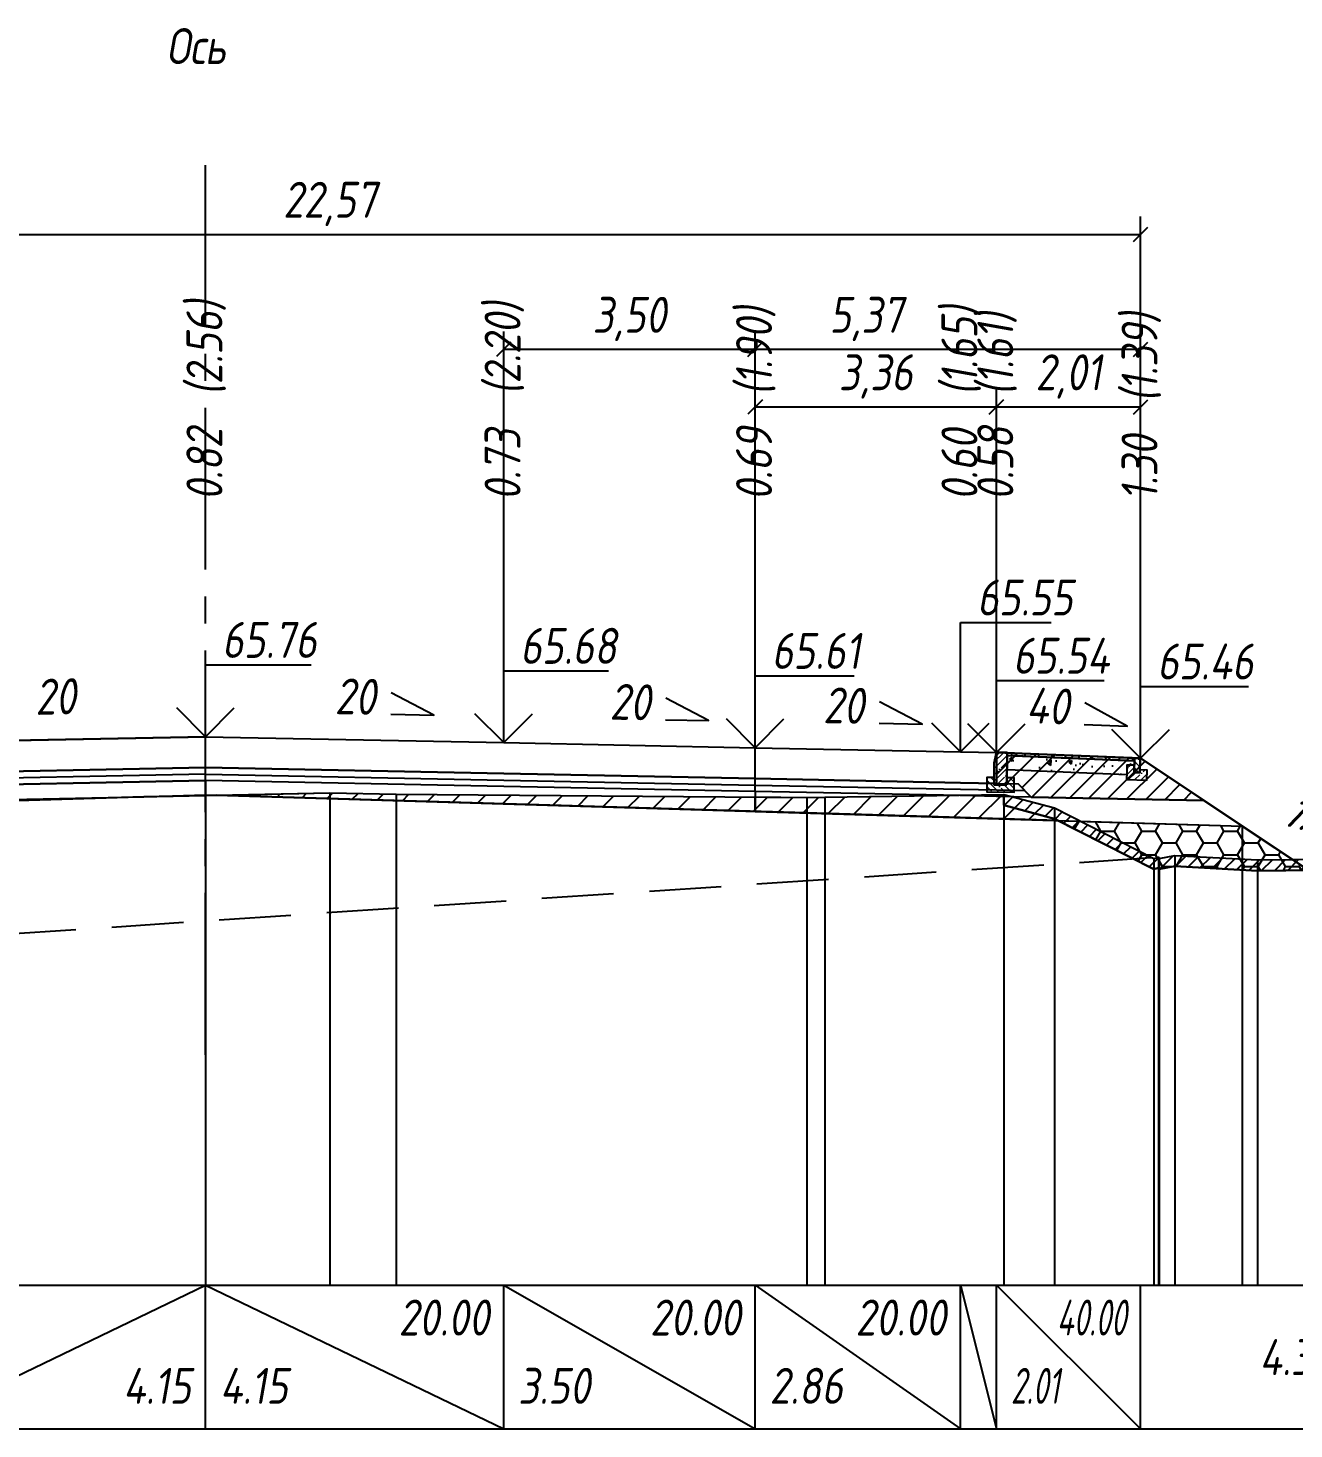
# Model space of a CAD drawing. Extents: x -717 to 1451, y -133302 to 233.
# Drawn here: x -235.9 to -147.8, y -132284.4 to -132187 of the extents above; entities that cross this region are included whole.
import ezdxf
from ezdxf.enums import TextEntityAlignment as Align

# ---------------------------------------------------------------- set-up
doc = ezdxf.new("R2010")
doc.units = 0
doc.linetypes.add('осевая2', pattern=[1.125, 0.75, -0.125, 0.125, -0.125])
doc.linetypes.add('штриховая', pattern=[0.75, 0.5, -0.25])
for name, color, linetype in [('Интерполированный поперечник', 2, 'Continuous'), ('КОД_399', 252, 'Continuous'), ('Код_514', 1, 'Continuous'), ('Контур_0', 7, 'Continuous'), ('Контур_2521', 7, 'Continuous'), ('Контур_2564', 7, 'Continuous'), ('Контур_2660', 7, 'Continuous'), ('Контур_2665', 7, 'Continuous'), ('Контур_400', 7, 'Continuous'), ('Контур_508', 7, 'Continuous'), ('Контур_512', 7, 'Continuous'), ('Контур_513', 7, 'Continuous'), ('Контур_818', 7, 'Continuous'), ('Красный поперечник', 1, 'Continuous'), ('Объём_2501', 7, 'Continuous'), ('Объём_2564', 7, 'Continuous'), ('Объём_2650', 7, 'Continuous'), ('Объём_2660', 7, 'Continuous'), ('Объём_2661', 7, 'Continuous'), ('Объём_2663', 7, 'Continuous'), ('Объём_2665', 7, 'Continuous'), ('Объём_2666', 7, 'Continuous'), ('Ось', 1, 'осевая2'), ('Откосы', 7, 'Continuous'), ('Отметки покрытия', 7, 'Continuous'), ('Рабочие отметки', 7, 'Continuous'), ('Рабочие отметки доп.', 7, 'Continuous'), ('Таблица', 7, 'Continuous'), ('Уклоны проезжей части', 7, 'Continuous'), ('Черный поперечник', 3, 'Continuous')]:
    doc.layers.add(name, color=color, linetype=linetype)
for name, color, linetype, true_color in [('Контур_2540', 2, 'Continuous', 0xffff00), ('Контур_2560', 2, 'Continuous', 0xffff00), ('Контур_2561', 7, 'Continuous', 0xff8040), ('Контур_2562', 3, 'Continuous', 0x00ff00), ('Контур_2563', 7, 'Continuous', 0xff8000), ('Контур_2570', 7, 'Continuous', 0x80ff00), ('Контур_2736', 4, 'Continuous', 0x00ffff), ('Контур_2737', 4, 'Continuous', 0x00ffff), ('Контур_2738', 4, 'Continuous', 0x00ffff), ('Контур_2739', 4, 'Continuous', 0x00ffff), ('Контур_2745', 7, 'Continuous', 0xa4ffff), ('Контур_2747', 4, 'Continuous', 0x00ffff), ('Контур_2748', 4, 'Continuous', 0x00ffff), ('Контур_2749', 4, 'Continuous', 0x00ffff), ('Контур_402', 7, 'Continuous', 0xff6464), ('Контур_703', 4, 'Continuous', 0x00ffff), ('Контур_705', 4, 'Continuous', 0x00ffff), ('Объём_2500', 7, 'Continuous', 0xc0c0c0), ('Объём_2520', 7, 'Continuous', 0x80ffff), ('Объём_2540', 2, 'Continuous', 0xffff00), ('Объём_2560', 2, 'Continuous', 0xffff00), ('Объём_2561', 7, 'Continuous', 0xff8040), ('Объём_2562', 3, 'Continuous', 0x00ff00), ('Объём_2563', 7, 'Continuous', 0xff8000), ('Объём_2570', 7, 'Continuous', 0x80ff00), ('Объём_2580', 3, 'Continuous', 0x00ff00), ('Объём_2600', 7, 'Continuous', 0x808000)]:
    doc.layers.add(name, color=color, linetype=linetype, true_color=true_color)
doc.styles.get("Standard").update_dxf_attribs({"font": 'txt', "height": 2.5})
doc.styles.add('М', font='romand.shx', dxfattribs={"width": 0.8, "oblique": 10, "height": 2.5})
doc.dimstyles.new('ISO-25', dxfattribs={"dimtxt": 2.5, "dimasz": 2.5, "dimexe": 1.25, "dimexo": 0.625, "dimtad": 1, "dimtxsty": 'Standard', "dimcen": 2.5, "dimadec": 0, "dimazin": 0, "dimtfac": 1, "dimtmove": 0, "dimatfit": 3, "dimfxl": 1, "dimarcsym": 0})
pattern_1 = [(45, (-405.5208, 2.6023), (-0.898025612, 0.898025612), [])]

# ---------------------------------------------------------------- blocks, each defined once
blk = doc.blocks.new('_Oblique')
at = {"color": 0, "linetype": 'ByBlock', "lineweight": -2}
blk.add_line((-0.5, -0.5), (0.5, 0.5), dxfattribs=at)
blk = doc.blocks.new('*D2809')
at = {"color": 0, "lineweight": -2, "transparency": 16777216}
for p, q in [((-168.463, -132236.785), (-168.463, -132212.059)), ((-158.429, -132237.187), (-158.429, -132212.059)), ((-168.463, -132213.309), (-158.429, -132213.309))]:
    blk.add_line(p, q, dxfattribs=at)
at = {"layer": 'Defpoints', "color": 0, "transparency": 16777216}
for p in [(-158.429, -132213.309), (-168.463, -132237.41), (-158.429, -132237.812)]:
    blk.add_point(p, dxfattribs=at)
at = {"color": 0, "lineweight": -2, "transparency": 16777216, "rotation": 180}
blk.add_blockref('_Oblique', (-168.463, -132213.309), dxfattribs=at)
at = {"color": 0, "lineweight": -2, "transparency": 16777216}
blk.add_blockref('_Oblique', (-158.429, -132213.309), dxfattribs=at)
at = {"color": 0, "transparency": 16777216, "insert": (-163.446, -132211.196), "char_height": 2.5, "width": 8.75, "attachment_point": 5, "style": 'М'}
blk.add_mtext('2,01', dxfattribs=at)
blk = doc.blocks.new('*D2811')
at = {"color": 0, "lineweight": -2, "transparency": 16777216}
for p, q in [((-185.256, -132236.449), (-185.256, -132212.059)), ((-168.463, -132236.785), (-168.463, -132212.059)), ((-185.256, -132213.309), (-168.463, -132213.309))]:
    blk.add_line(p, q, dxfattribs=at)
at = {"layer": 'Defpoints', "color": 0, "transparency": 16777216}
for p in [(-168.463, -132213.309), (-185.256, -132237.074), (-168.463, -132237.41)]:
    blk.add_point(p, dxfattribs=at)
at = {"color": 0, "lineweight": -2, "transparency": 16777216, "rotation": 180}
blk.add_blockref('_Oblique', (-185.256, -132213.309), dxfattribs=at)
at = {"color": 0, "lineweight": -2, "transparency": 16777216}
blk.add_blockref('_Oblique', (-168.463, -132213.309), dxfattribs=at)
at = {"color": 0, "transparency": 16777216, "insert": (-176.859, -132211.196), "char_height": 2.5, "width": 10, "attachment_point": 5, "style": 'М'}
blk.add_mtext('3,36', dxfattribs=at)
blk = doc.blocks.new('*D2813')
at = {"color": 0, "lineweight": -2, "transparency": 16777216}
for p, q in [((-202.756, -132236.099), (-202.756, -132208.059)), ((-185.256, -132236.449), (-185.256, -132208.059)), ((-185.256, -132209.309), (-202.756, -132209.309))]:
    blk.add_line(p, q, dxfattribs=at)
at = {"layer": 'Defpoints', "color": 0, "transparency": 16777216}
for p in [(-202.756, -132209.309), (-202.756, -132236.724), (-185.256, -132237.074)]:
    blk.add_point(p, dxfattribs=at)
at = {"color": 0, "lineweight": -2, "transparency": 16777216, "rotation": 180}
blk.add_blockref('_Oblique', (-202.756, -132209.309), dxfattribs=at)
at = {"color": 0, "lineweight": -2, "transparency": 16777216}
blk.add_blockref('_Oblique', (-185.256, -132209.309), dxfattribs=at)
at = {"color": 0, "transparency": 16777216, "insert": (-194.006, -132207.196), "char_height": 2.5, "width": 9.58333, "attachment_point": 5, "style": 'М'}
blk.add_mtext('3,50', dxfattribs=at)
blk = doc.blocks.new('*D2814')
at = {"color": 0, "lineweight": -2, "transparency": 16777216}
for p, q in [((-185.256, -132236.449), (-185.256, -132208.059)), ((-158.429, -132237.187), (-158.429, -132208.059)), ((-158.429, -132209.309), (-185.256, -132209.309))]:
    blk.add_line(p, q, dxfattribs=at)
at = {"layer": 'Defpoints', "color": 0, "transparency": 16777216}
for p in [(-185.256, -132209.309), (-185.256, -132237.074), (-158.429, -132237.812)]:
    blk.add_point(p, dxfattribs=at)
at = {"color": 0, "lineweight": -2, "transparency": 16777216, "rotation": 180}
blk.add_blockref('_Oblique', (-185.256, -132209.309), dxfattribs=at)
at = {"color": 0, "lineweight": -2, "transparency": 16777216}
blk.add_blockref('_Oblique', (-158.429, -132209.309), dxfattribs=at)
at = {"color": 0, "transparency": 16777216, "insert": (-177.516, -132207.196), "char_height": 2.5, "width": 10, "attachment_point": 5, "style": 'М'}
blk.add_mtext('5,37', dxfattribs=at)
blk = doc.blocks.new('*D2816')
at = {"color": 0, "lineweight": -2, "transparency": 16777216}
for p, q in [((-271.256, -132236.779), (-271.256, -132200.059)), ((-158.429, -132237.187), (-158.429, -132200.059)), ((-271.256, -132201.309), (-158.429, -132201.309))]:
    blk.add_line(p, q, dxfattribs=at)
at = {"layer": 'Defpoints', "color": 0, "transparency": 16777216}
for p in [(-158.429, -132201.309), (-271.256, -132237.404), (-158.429, -132237.812)]:
    blk.add_point(p, dxfattribs=at)
at = {"color": 0, "lineweight": -2, "transparency": 16777216, "rotation": 180}
blk.add_blockref('_Oblique', (-271.256, -132201.309), dxfattribs=at)
at = {"color": 0, "lineweight": -2, "transparency": 16777216}
blk.add_blockref('_Oblique', (-158.429, -132201.309), dxfattribs=at)
at = {"color": 0, "transparency": 16777216, "insert": (-214.843, -132199.196), "char_height": 2.5, "width": 12.5, "attachment_point": 5, "style": 'М'}
blk.add_mtext('22,57', dxfattribs=at)
blk = doc.blocks.new('Тротуар1')
at = {"linetype": 'Continuous', "lineweight": 13}
h = blk.add_hatch(dxfattribs=at)
h.set_pattern_fill('ANSI35', scale=5, angle=90)
h.set_pattern_definition([(135, (-1541.6927, -4801.9416), (-0.88388348, -0.88388348), []), (135, (-1541.6927, -4801.0577), (-0.88388348, -0.88388348), [1.5625, -0.3125, 0, -0.3125])])
h.paths.add_polyline_path([(-16.72, -1.24), (-17.72, -1.24), (-17.72, -2.24), (-18.52, -2.24), (-18.52, -1.85), (-19.52, -1.89), (-19.52, -3.24), (-16.72, -3.24)])
h = blk.add_hatch(dxfattribs=at)
h.set_pattern_fill('ANSI35', scale=5)
h.set_pattern_definition([(45, (-1541.6927, -4800.4416), (-0.88388348, 0.88388348), []), (45, (-1540.8088, -4800.4416), (-0.88388348, 0.88388348), [1.5625, -0.3125, 0, -0.3125])])
h.paths.add_polyline_path([(-17.72, -0.24), (-18.52, -0.24), (-18.52, -2.24), (-17.72, -2.24)])
at = {"linetype": 'Continuous'}
h = blk.add_hatch(dxfattribs=at)
h.set_pattern_fill('ANSI31', color=256, scale=15, angle=45, style=0)
h.set_pattern_definition([(90, (-1932.1888, -4954.235), (-1.875, 3e-16), [])])
h.paths.add_polyline_path([(0, 0), (-17.72, -0.24), (-17.71, -0.63), (-11.04, -0.58), (0, -0.4)])
at = {"layer": 'КОД_399'}
h = blk.add_hatch(dxfattribs=at)
h.set_pattern_fill('AR-CONC', scale=0.7, angle=45, style=0)
h.set_pattern_definition([(95, (-1932.189, -4954.235), (3.860864, 3.2396496), [0.525, -5.775]), (40, (-1932.189, -4954.235), (-4.409945, 3.036377), [0.42, -4.62]), (145.45144, (-1931.867, -4953.965), (-0.549081, 6.2760265), [0.4461813, -4.907995]), (91.1842, (-1933.179, -4953.245), (6.101854, 4.4632964), [0.7875, -8.6625]), (141.63564, (-1932.67, -4952.873), (-0.1953, 9.447982), [0.669272, -7.361996]), (36.18416, (-1933.179, -4953.245), (-0.1953, 9.447982), [0.63, -6.93]), (66, (-1932.4363, -4952.9975), (4.947401, 0.9616773), [0.525, -5.775]), (11, (-1932.4363, -4952.9975), (-2.38496, 4.793659), [0.42, -4.62]), (116.45144, (-1932.024, -4952.9174), (2.562441, 5.7553363), [0.4461813, -4.907995]), (82.5, (-1932.1888, -4954.235), (-1.5875523, 1.7079287), [0, -4.564, 0, -4.69, 0, -4.6375]), (52.5, (-1932.1888, -4954.235), (-0.6501106, 3.2543661), [0, -2.674, 0, -4.459, 0, -1.7675]), (12.5, (-1933.2926, -4955.3388), (2.7539272, 2.5306453), [0, -1.75, 0, -5.46, 0, -7.245]), (2.5, (-1933.7876, -4955.8337), (2.3911299, 3.3821186), [0, -2.275, 0, -3.626, 0, -5.145])])
h.paths.add_polyline_path([(0, -0.4), (-17.71, -0.63), (-17.72, -1.24), (-16.71, -1.24), (-16.72, -2.62), (-0.07, -2.41)])
at = {"linetype": 'Continuous'}
blk.add_lwpolyline([(-17.72, -1.24), (-16.72, -1.24), (-16.72, -3.24), (-19.52, -3.24), (-19.52, -1.89), (-18.52, -1.85)], dxfattribs=at)
at = {"color": 7, "lineweight": 30}
for points in [[(-18.52, -0.24), (-18.52, -2.24), (-17.72, -2.24), (-17.72, -0.24), (-18.52, -0.24)], [(-8.6, -0.53), (0, -0.4)]]:
    blk.add_lwpolyline(points, dxfattribs=at)
for points in [[(0, 0), (-17.72, -0.24), (-17.72, -0.63), (0, -0.4)], [(0, -0.4), (-17.71, -0.63), (-17.72, -1.24), (-16.71, -1.24), (-16.72, -2.62), (-0.07, -2.39)]]:
    blk.add_lwpolyline(points, close=True)
blk = doc.blocks.new('БР100.30.18')
at = {"linetype": 'Continuous', "lineweight": 13}
h = blk.add_hatch(dxfattribs=at)
h.set_pattern_fill('ANSI35', scale=5)
h.set_pattern_definition([(45, (-1504.996, -4799.2297), (-0.88388348, 0.88388348), []), (45, (-1504.1121, -4799.2297), (-0.88388348, 0.88388348), [1.5625, -0.3125, 0, -0.3125])])
h.paths.add_polyline_path([(0.3, 3.47), (1.8, 3.47), (1.8, -1.03), (0, -1.03), (0, 1.97)])
h = blk.add_hatch(dxfattribs=at)
h.set_pattern_fill('ANSI35', scale=5, angle=90)
h.set_pattern_definition([(135, (-1504.996, -4800.7297), (-0.88388348, -0.88388348), []), (135, (-1504.996, -4799.8458), (-0.88388348, -0.88388348), [1.5625, -0.3125, 0, -0.3125])])
h.paths.add_polyline_path([(-1, -0.03), (0, -0.03), (0, -1.03), (1.8, -1.03), (1.8, -0.03), (2.8, -0.03), (2.8, -2.03), (-1, -2.03)])
at = {"color": 7, "lineweight": 30}
blk.add_lwpolyline([(1.8, -1.03), (0, -1.03), (0, 1.97), (0.3, 3.47), (1.8, 3.47)], close=True, dxfattribs=at)
at = {"linetype": 'Continuous'}
blk.add_lwpolyline([(0, -0.03), (-1, -0.03), (-1, -2.03), (2.8, -2.03), (2.8, -0.03), (1.8, -0.03)], dxfattribs=at)

msp = doc.modelspace()

# ---------------------------------------------------------------- hatches: boundary and pattern name
at = {"layer": 'Объём_2563'}
h = msp.add_hatch(dxfattribs=at)
h.set_pattern_fill('ANSI31', color=256, scale=0.3)
h.set_pattern_definition([(45, (-405.5208, 2.6023), (-0.673519209, 0.673519209), [])])
h.paths.add_polyline_path([(-166.963, -132239.528), (-166.044, -132240.446), (-154.023, -132240.687), (-158.429, -132237.749), (-168.463, -132237.348), (-168.463, -132239.498)])
at = {"layer": 'Объём_2570'}
h = msp.add_hatch(dxfattribs=at)
h.set_pattern_fill('ANSI31', color=256, scale=0.2)
h.set_pattern_definition([(45, (-405.52084, 2.60226), (-0.449012806, 0.449012806), [])])
h.paths.add_polyline_path([(-128.543, -132248.765), (-131.101, -132249.671), (-134.222, -132248.138), (-138.391, -132245.441), (-150.296, -132245.567), (-156.041, -132245.264), (-157.139, -132245.47), (-157.184, -132245.38), (-157.515, -132245.463), (-164.428, -132241.956), (-167.962, -132241.007), (-167.962, -132240.257), (-164.428, -132241.206), (-157.515, -132244.713), (-157.184, -132244.63), (-157.139, -132244.72), (-156.041, -132244.514), (-150.296, -132244.817), (-138.391, -132244.691), (-134.222, -132247.388), (-131.101, -132248.921), (-128.543, -132248.015)])
at = {"layer": 'Объём_2600'}
h = msp.add_hatch(dxfattribs=at)
h.set_pattern_fill('ANSI31', color=6, scale=0.4)
h.set_pattern_definition(pattern_1)
h.paths.add_polyline_path([(-255.607, -132241.26), (-246.801, -132240.837), (-242.742, -132240.742), (-227.789, -132240.425)])
h = msp.add_hatch(dxfattribs=at)
h.set_pattern_fill('ANSI31', color=6, scale=0.4)
h.set_pattern_definition(pattern_1)
h.paths.add_polyline_path([(-175.53, -132241.736), (-222.77, -132240.319), (-214.851, -132240.151), (-210.238, -132240.238), (-181.666, -132240.467), (-180.404, -132240.457), (-167.962, -132240.257), (-167.962, -132241.007), (-164.428, -132241.956), (-164.19, -132242.076)])
h = msp.add_hatch(dxfattribs=at)
h.set_pattern_fill('HONEY', color=5, scale=0.3)
h.set_pattern_definition([(0, (-405.52084, 2.6023), (1.42875, 0.8248891935), [0.9525, -1.905]), (120, (-405.52084, 2.6023), (-1.428749997, 0.824889199), [0.9525, -1.905]), (60, (-405.52084, 2.6023), (3e-09, 1.6497783924), [-1.905, 0.9525])])
h.paths.add_polyline_path([(-157.184, -132245.38), (-157.515, -132245.463), (-164.19, -132242.076), (-151.361, -132242.461), (-146.759, -132245.529), (-150.296, -132245.567), (-156.041, -132245.264), (-157.139, -132245.47)])

# ---------------------------------------------------------------- linework, layer by layer
at = {"layer": 'Интерполированный поперечник', "linetype": 'штриховая', "ltscale": 10, "flags": 128}
msp.add_lwpolyline([(-282.417, -132252.98), (-157.178, -132244.625)], dxfattribs=at)
at = {"layer": 'Код_514'}
for p, q in [((-244.256, -132284.398), (-223.506, -132274.398)), ((-223.506, -132284.398), (-223.506, -132274.398)), ((-223.506, -132274.398), (-202.756, -132284.398)), ((-202.756, -132284.398), (-202.756, -132274.398)), ((-202.756, -132274.398), (-185.256, -132284.398)), ((-185.256, -132284.398), (-185.256, -132274.398)), ((-185.256, -132274.398), (-170.963, -132284.398)), ((-170.963, -132284.398), (-170.963, -132274.398)), ((-170.963, -132274.398), (-168.463, -132284.398)), ((-168.463, -132284.398), (-168.463, -132274.398)), ((-168.463, -132274.398), (-158.429, -132284.398)), ((-158.429, -132284.398), (-158.429, -132274.398))]:
    msp.add_line(p, q, dxfattribs=at)
at = {"layer": 'Контур_0', "flags": 128}
for points in [[(-223.506, -132236.247), (-244.256, -132236.662), (-261.756, -132237.012), (-261.756, -132237.012), (-261.756, -132237.012), (-261.756, -132237.012), (-261.756, -132237.012), (-264.256, -132237.062), (-264.256, -132239.212), (-261.756, -132239.162), (-261.756, -132239.162), (-261.756, -132239.162), (-261.756, -132239.162), (-261.756, -132239.162), (-261.756, -132239.162), (-244.256, -132238.812), (-223.506, -132238.397), (-223.506, -132236.247)], [(-223.506, -132236.247), (-202.756, -132236.662), (-185.256, -132237.012), (-185.256, -132237.012), (-185.256, -132237.012), (-185.256, -132237.012), (-170.963, -132237.298), (-170.963, -132237.298), (-168.463, -132237.348), (-168.463, -132239.498), (-170.963, -132239.448), (-170.963, -132239.448), (-185.256, -132239.162), (-185.256, -132239.162), (-185.256, -132239.162), (-185.256, -132239.162), (-202.756, -132238.812), (-223.506, -132238.397), (-223.506, -132236.247)], [(-223.506, -132238.397), (-244.256, -132238.812), (-261.756, -132239.162), (-261.756, -132239.162), (-261.756, -132239.162), (-261.756, -132239.162), (-261.756, -132239.162), (-261.756, -132239.162), (-264.256, -132239.212), (-265.756, -132239.242), (-266.674, -132240.16), (-264.256, -132240.112), (-261.756, -132240.062), (-261.756, -132240.062), (-261.756, -132240.062), (-261.756, -132240.062), (-261.756, -132240.062), (-261.756, -132240.062), (-244.256, -132239.712), (-223.506, -132239.297), (-223.506, -132238.397)], [(-223.506, -132238.397), (-202.756, -132238.812), (-185.256, -132239.162), (-185.256, -132239.162), (-185.256, -132239.162), (-185.256, -132239.162), (-170.963, -132239.448), (-170.963, -132239.448), (-168.463, -132239.498), (-166.963, -132239.528), (-166.044, -132240.446), (-168.463, -132240.398), (-170.963, -132240.348), (-170.963, -132240.348), (-185.256, -132240.062), (-185.256, -132240.062), (-185.256, -132240.062), (-185.256, -132240.062), (-202.756, -132239.712), (-223.506, -132239.297), (-223.506, -132238.397)], [(-158.429, -132237.749), (-158.429, -132237.749)], [(-158.429, -132237.749), (-147.866, -132244.791), (-147.866, -132244.791), (-147.866, -132244.791), (-147.866, -132244.791), (-147.866, -132244.791), (-147.866, -132244.791), (-147.866, -132244.791), (-147.866, -132244.791), (-147.866, -132244.791), (-147.866, -132244.791), (-147.866, -132244.791), (-147.866, -132244.791), (-147.866, -132244.791), (-147.866, -132244.791), (-136.787, -132252.177)], [(-158.429, -132237.749), (-147.866, -132244.791), (-147.866, -132244.791), (-147.866, -132244.791), (-147.866, -132244.791), (-147.866, -132244.791), (-147.866, -132244.791), (-147.866, -132244.791), (-147.866, -132244.791), (-147.866, -132244.791), (-147.866, -132244.791), (-147.866, -132244.791), (-147.866, -132244.791), (-147.866, -132244.791), (-147.866, -132244.791), (-136.787, -132252.177)], [(-168.463, -132239.498), (-166.963, -132239.528), (-166.044, -132240.446), (-154.023, -132240.687)]]:
    msp.add_lwpolyline(points, dxfattribs=at)
at = {"layer": 'Контур_2521', "color": 250, "flags": 128}
for points in [[(-223.506, -132238.847), (-244.256, -132239.262), (-261.756, -132239.612), (-261.756, -132239.612), (-261.756, -132239.612), (-261.756, -132239.612), (-261.756, -132239.612), (-261.756, -132239.612), (-264.256, -132239.662), (-266.215, -132239.701)], [(-223.506, -132238.847), (-202.756, -132239.262), (-185.256, -132239.612), (-185.256, -132239.612), (-185.256, -132239.612), (-185.256, -132239.612), (-170.963, -132239.898), (-170.963, -132239.898), (-168.463, -132239.948), (-166.503, -132239.987)]]:
    msp.add_lwpolyline(points, dxfattribs=at)
at = {"layer": 'Контур_2540', "flags": 128}
for points in [[(-244.256, -132239.712), (-261.756, -132240.062), (-264.256, -132240.112), (-266.674, -132240.16), (-275.756, -132240.342), (-278.147, -132241.936), (-223.506, -132240.297), (-223.506, -132239.297), (-244.256, -132239.712)], [(-223.506, -132240.297), (-151.361, -132242.461), (-154.023, -132240.687), (-166.044, -132240.446), (-168.463, -132240.398), (-170.963, -132240.348), (-185.256, -132240.062), (-202.756, -132239.712), (-223.506, -132239.297), (-223.506, -132240.297)]]:
    msp.add_lwpolyline(points, dxfattribs=at)
at = {"layer": 'Контур_2560', "flags": 128}
msp.add_lwpolyline([(-168.463, -132237.348), (-158.429, -132237.749), (-158.429, -132237.749), (-158.429, -132237.749)], dxfattribs=at)
at = {"layer": 'Контур_2561', "flags": 128}
msp.add_lwpolyline([(-168.463, -132237.348), (-168.463, -132237.348), (-158.429, -132237.749), (-158.429, -132237.749), (-168.463, -132237.348)], dxfattribs=at)
at = {"layer": 'Контур_2562', "flags": 128}
msp.add_lwpolyline([(-158.429, -132237.749), (-158.429, -132237.749), (-158.429, -132237.749), (-158.429, -132237.749), (-158.429, -132237.749)], dxfattribs=at)
at = {"layer": 'Контур_2563', "flags": 128}
msp.add_lwpolyline([(-166.963, -132239.528), (-166.044, -132240.446), (-154.023, -132240.687), (-158.429, -132237.749), (-168.463, -132237.348), (-168.463, -132239.498), (-166.963, -132239.528)], dxfattribs=at)
at = {"layer": 'Контур_2564', "flags": 128}
msp.add_lwpolyline([(-168.463, -132237.348), (-158.429, -132237.749)], dxfattribs=at)
at = {"layer": 'Контур_2570', "flags": 128}
msp.add_lwpolyline([(-242.742, -132240.742), (-223.506, -132240.335), (-214.851, -132240.151), (-210.238, -132240.238), (-181.666, -132240.467), (-180.404, -132240.457), (-167.962, -132240.257), (-167.962, -132241.007), (-164.428, -132241.956), (-157.515, -132245.463), (-157.184, -132245.38), (-157.184, -132245.38), (-157.139, -132245.47), (-156.041, -132245.264), (-150.296, -132245.567), (-138.391, -132245.441), (-134.222, -132248.138), (-131.101, -132249.671), (-131.101, -132249.671), (-123.751, -132247.067), (-119.461, -132245.867), (-119.461, -132245.117), (-107.086, -132244.598), (-103.543, -132244.425)], dxfattribs=at)
at = {"layer": 'Контур_2660', "flags": 128}
for points in [[(-278.147, -132241.936), (-223.506, -132240.297)], [(-223.506, -132240.297), (-151.361, -132242.461)]]:
    msp.add_lwpolyline(points, dxfattribs=at)
at = {"layer": 'Контур_2665', "flags": 128}
msp.add_lwpolyline([(-158.429, -132237.749), (-158.429, -132237.749)], dxfattribs=at)
at = {"layer": 'Контур_2736', "flags": 128}
for points in [[(-158.429, -132237.749), (-147.866, -132244.791)], [(-147.866, -132244.791), (-136.787, -132252.177)]]:
    msp.add_lwpolyline(points, dxfattribs=at)
at = {"layer": 'Контур_2737', "flags": 128}
msp.add_lwpolyline([(-147.866, -132244.791), (-147.866, -132244.791)], dxfattribs=at)
at = {"layer": 'Контур_2738', "flags": 128}
msp.add_lwpolyline([(-147.866, -132244.791), (-147.866, -132244.791)], dxfattribs=at)
at = {"layer": 'Контур_2739', "flags": 128}
msp.add_lwpolyline([(-147.866, -132244.791), (-147.866, -132244.791)], dxfattribs=at)
at = {"layer": 'Контур_2745', "flags": 128}
msp.add_lwpolyline([(-147.866, -132244.791), (-147.866, -132244.791)], dxfattribs=at)
msp.add_lwpolyline([(-147.866, -132244.791), (-147.866, -132244.791)], dxfattribs=at)
msp.add_lwpolyline([(-147.866, -132244.791), (-147.866, -132244.791)], dxfattribs=at)
msp.add_lwpolyline([(-147.866, -132244.791), (-147.866, -132244.791)], dxfattribs=at)
msp.add_lwpolyline([(-147.866, -132244.791), (-147.866, -132244.791)], dxfattribs=at)
msp.add_lwpolyline([(-147.866, -132244.791), (-147.866, -132244.791)], dxfattribs=at)
at = {"layer": 'Контур_2747', "flags": 128}
msp.add_lwpolyline([(-147.866, -132244.791), (-147.866, -132244.791)], dxfattribs=at)
at = {"layer": 'Контур_2748', "flags": 128}
msp.add_lwpolyline([(-147.866, -132244.791), (-147.866, -132244.791)], dxfattribs=at)
at = {"layer": 'Контур_2749', "flags": 128}
msp.add_lwpolyline([(-147.866, -132244.791), (-147.866, -132244.791)], dxfattribs=at)
at = {"layer": 'Контур_400', "flags": 128}
for points in [[(-264.256, -132237.062), (-261.756, -132237.012), (-261.756, -132237.012), (-261.756, -132237.012), (-261.756, -132237.012), (-261.756, -132237.012), (-261.756, -132237.012), (-244.256, -132236.662), (-223.506, -132236.247)], [(-223.506, -132236.247), (-202.756, -132236.662), (-185.256, -132237.012), (-185.256, -132237.012), (-185.256, -132237.012), (-185.256, -132237.012), (-170.963, -132237.298), (-170.963, -132237.298), (-168.463, -132237.348)]]:
    msp.add_lwpolyline(points, dxfattribs=at)
at = {"layer": 'Контур_402', "flags": 128}
msp.add_lwpolyline([(-278.147, -132241.936), (-223.506, -132240.297), (-151.361, -132242.461)], dxfattribs=at)
at = {"layer": 'Контур_508', "flags": 128}
msp.add_lwpolyline([(-300.521, -132253.277), (-298.84, -132254.398), (-296.84, -132254.398), (-278.147, -132241.936), (-223.506, -132240.297), (-151.361, -132242.461), (-136.787, -132252.177), (-134.787, -132252.177), (-128.543, -132248.015)], dxfattribs=at)
at = {"layer": 'Контур_512', "flags": 128}
msp.add_lwpolyline([(-300.521, -132253.277), (-298.84, -132254.398), (-296.84, -132254.398), (-278.147, -132241.936), (-223.506, -132240.297), (-151.361, -132242.461), (-136.787, -132252.177), (-134.787, -132252.177), (-128.543, -132248.015)], dxfattribs=at)
at = {"layer": 'Контур_513', "flags": 128}
msp.add_lwpolyline([(-300.521, -132253.277), (-298.84, -132254.398), (-296.84, -132254.398), (-278.147, -132241.936), (-223.506, -132240.297), (-151.361, -132242.461), (-136.787, -132252.177), (-134.787, -132252.177), (-128.543, -132248.015)], dxfattribs=at)
at = {"layer": 'Контур_703', "flags": 128}
msp.add_lwpolyline([(-158.429, -132237.749), (-147.866, -132244.791)], dxfattribs=at)
at = {"layer": 'Контур_705', "flags": 128}
msp.add_lwpolyline([(-147.866, -132244.791), (-147.866, -132244.791)], dxfattribs=at)
at = {"layer": 'Контур_818', "flags": 128}
msp.add_lwpolyline([(-242.742, -132240.742), (-223.506, -132240.335), (-214.851, -132240.151), (-210.238, -132240.238), (-181.666, -132240.467), (-180.404, -132240.457), (-167.962, -132240.257), (-167.962, -132241.007), (-164.428, -132241.956), (-157.515, -132245.463), (-157.184, -132245.38), (-157.184, -132245.38), (-157.139, -132245.47), (-156.041, -132245.264), (-150.296, -132245.567), (-138.391, -132245.441), (-134.222, -132248.138), (-131.101, -132249.671), (-131.101, -132249.671), (-128.543, -132248.765)], dxfattribs=at)
at = {"layer": 'Красный поперечник'}
for p, q in [((-244.256, -132236.662), (-223.506, -132236.247)), ((-223.506, -132236.247), (-202.756, -132236.662)), ((-202.756, -132236.662), (-185.256, -132237.012)), ((-185.256, -132237.012), (-170.963, -132237.298)), ((-170.963, -132237.298), (-168.463, -132237.348)), ((-168.463, -132237.348), (-158.429, -132237.749)), ((-158.429, -132237.749), (-136.787, -132252.177)), ((-223.506, -132240.297), (-223.506, -132274.398)), ((-151.361, -132242.461), (-151.361, -132274.398))]:
    msp.add_line(p, q, dxfattribs=at)
at = {"layer": 'Объём_2500', "flags": 128}
for points in [[(-223.506, -132236.247), (-244.256, -132236.662), (-261.756, -132237.012), (-261.756, -132237.012), (-261.756, -132237.012), (-261.756, -132237.012), (-261.756, -132237.012), (-264.256, -132237.062), (-264.256, -132239.212), (-261.756, -132239.162), (-261.756, -132239.162), (-261.756, -132239.162), (-261.756, -132239.162), (-261.756, -132239.162), (-261.756, -132239.162), (-244.256, -132238.812), (-223.506, -132238.397), (-223.506, -132236.247)], [(-223.506, -132236.247), (-202.756, -132236.662), (-185.256, -132237.012), (-185.256, -132237.012), (-185.256, -132237.012), (-185.256, -132237.012), (-170.963, -132237.298), (-170.963, -132237.298), (-168.463, -132237.348), (-168.463, -132239.498), (-170.963, -132239.448), (-170.963, -132239.448), (-185.256, -132239.162), (-185.256, -132239.162), (-185.256, -132239.162), (-185.256, -132239.162), (-202.756, -132238.812), (-223.506, -132238.397), (-223.506, -132236.247)], [(-185.256, -132237.012), (-170.963, -132237.298), (-170.963, -132237.298), (-168.463, -132237.348), (-168.463, -132239.498), (-170.963, -132239.448), (-170.963, -132239.448), (-185.256, -132239.162), (-185.256, -132237.012)]]:
    msp.add_lwpolyline(points, dxfattribs=at)
at = {"layer": 'Объём_2501', "flags": 128}
for points in [[(-264.256, -132237.062), (-261.756, -132237.012), (-261.756, -132237.012), (-261.756, -132237.012), (-261.756, -132237.012), (-261.756, -132237.012), (-261.756, -132237.012), (-244.256, -132236.662), (-223.506, -132236.247)], [(-223.506, -132236.247), (-202.756, -132236.662), (-185.256, -132237.012), (-185.256, -132237.012), (-185.256, -132237.012), (-185.256, -132237.012), (-170.963, -132237.298), (-170.963, -132237.298), (-168.463, -132237.348)], [(-185.256, -132237.012), (-170.963, -132237.298), (-170.963, -132237.298), (-168.463, -132237.348)]]:
    msp.add_lwpolyline(points, dxfattribs=at)
at = {"layer": 'Объём_2520', "color": 250, "flags": 128}
for points in [[(-223.506, -132238.397), (-244.256, -132238.812), (-261.756, -132239.162), (-261.756, -132239.162), (-261.756, -132239.162), (-261.756, -132239.162), (-261.756, -132239.162), (-261.756, -132239.162), (-264.256, -132239.212), (-265.756, -132239.242), (-266.674, -132240.16), (-264.256, -132240.112), (-261.756, -132240.062), (-261.756, -132240.062), (-261.756, -132240.062), (-261.756, -132240.062), (-261.756, -132240.062), (-261.756, -132240.062), (-244.256, -132239.712), (-223.506, -132239.297), (-223.506, -132238.397)], [(-223.506, -132238.397), (-202.756, -132238.812), (-185.256, -132239.162), (-185.256, -132239.162), (-185.256, -132239.162), (-185.256, -132239.162), (-170.963, -132239.448), (-170.963, -132239.448), (-168.463, -132239.498), (-166.963, -132239.528), (-166.044, -132240.446), (-168.463, -132240.398), (-170.963, -132240.348), (-170.963, -132240.348), (-185.256, -132240.062), (-185.256, -132240.062), (-185.256, -132240.062), (-185.256, -132240.062), (-202.756, -132239.712), (-223.506, -132239.297), (-223.506, -132238.397)], [(-185.256, -132239.162), (-170.963, -132239.448), (-170.963, -132239.448), (-168.463, -132239.498), (-166.963, -132239.528), (-166.044, -132240.446), (-168.463, -132240.398), (-170.963, -132240.348), (-170.963, -132240.348), (-185.256, -132240.062), (-185.256, -132239.162)]]:
    msp.add_lwpolyline(points, dxfattribs=at)
at = {"layer": 'Объём_2540', "flags": 128}
for points in [[(-244.256, -132239.712), (-261.756, -132240.062), (-264.256, -132240.112), (-266.674, -132240.16), (-275.756, -132240.342), (-278.147, -132241.936), (-223.506, -132240.297), (-223.506, -132239.297), (-244.256, -132239.712)], [(-223.506, -132240.297), (-151.361, -132242.461), (-154.023, -132240.687), (-166.044, -132240.446), (-168.463, -132240.398), (-170.963, -132240.348), (-185.256, -132240.062), (-202.756, -132239.712), (-223.506, -132239.297), (-223.506, -132240.297)], [(-185.256, -132241.444), (-151.361, -132242.461), (-154.023, -132240.687), (-166.044, -132240.446), (-168.463, -132240.398), (-170.963, -132240.348), (-185.256, -132240.062), (-185.256, -132241.444)]]:
    msp.add_lwpolyline(points, dxfattribs=at)
at = {"layer": 'Объём_2560', "flags": 128}
msp.add_lwpolyline([(-168.463, -132237.348), (-158.429, -132237.749), (-158.429, -132237.749), (-158.429, -132237.749)], dxfattribs=at)
msp.add_lwpolyline([(-168.463, -132237.348), (-158.429, -132237.749), (-158.429, -132237.749), (-158.429, -132237.749)], dxfattribs=at)
at = {"layer": 'Объём_2561', "flags": 128}
msp.add_lwpolyline([(-168.463, -132237.348), (-168.463, -132237.348), (-158.429, -132237.749), (-158.429, -132237.749), (-168.463, -132237.348)], dxfattribs=at)
msp.add_lwpolyline([(-168.463, -132237.348), (-168.463, -132237.348), (-158.429, -132237.749), (-158.429, -132237.749), (-168.463, -132237.348)], dxfattribs=at)
at = {"layer": 'Объём_2562', "flags": 128}
msp.add_lwpolyline([(-158.429, -132237.749), (-158.429, -132237.749), (-158.429, -132237.749), (-158.429, -132237.749), (-158.429, -132237.749)], dxfattribs=at)
msp.add_lwpolyline([(-158.429, -132237.749), (-158.429, -132237.749), (-158.429, -132237.749), (-158.429, -132237.749), (-158.429, -132237.749)], dxfattribs=at)
at = {"layer": 'Объём_2563', "color": 250, "flags": 128}
msp.add_lwpolyline([(-166.963, -132239.528), (-166.044, -132240.446), (-154.023, -132240.687), (-158.429, -132237.749), (-168.463, -132237.348), (-168.463, -132239.498), (-166.963, -132239.528)], dxfattribs=at)
msp.add_lwpolyline([(-166.963, -132239.528), (-166.044, -132240.446), (-154.023, -132240.687), (-158.429, -132237.749), (-168.463, -132237.348), (-168.463, -132239.498), (-166.963, -132239.528)], dxfattribs=at)
at = {"layer": 'Объём_2564', "flags": 128}
msp.add_lwpolyline([(-168.463, -132237.348), (-158.429, -132237.749)], dxfattribs=at)
msp.add_lwpolyline([(-168.463, -132237.348), (-158.429, -132237.749)], dxfattribs=at)
at = {"layer": 'Объём_2570', "flags": 128}
msp.add_lwpolyline([(-128.543, -132248.765), (-131.101, -132249.671), (-134.222, -132248.138), (-138.391, -132245.441), (-150.296, -132245.567), (-156.041, -132245.264), (-157.139, -132245.47), (-157.184, -132245.38), (-157.515, -132245.463), (-164.428, -132241.956), (-167.962, -132241.007), (-167.962, -132240.257), (-164.428, -132241.206), (-157.515, -132244.713), (-157.184, -132244.63), (-157.139, -132244.72), (-156.041, -132244.514), (-150.296, -132244.817), (-138.391, -132244.691), (-134.222, -132247.388), (-131.101, -132248.921), (-128.543, -132248.015), (-128.543, -132248.765), (-128.543, -132248.765)], dxfattribs=at)
msp.add_lwpolyline([(-128.543, -132248.765), (-131.101, -132249.671), (-134.222, -132248.138), (-138.391, -132245.441), (-150.296, -132245.567), (-156.041, -132245.264), (-157.139, -132245.47), (-157.184, -132245.38), (-157.515, -132245.463), (-164.428, -132241.956), (-167.962, -132241.007), (-167.962, -132240.257), (-164.428, -132241.206), (-157.515, -132244.713), (-157.184, -132244.63), (-157.139, -132244.72), (-156.041, -132244.514), (-150.296, -132244.817), (-138.391, -132244.691), (-134.222, -132247.388), (-131.101, -132248.921), (-128.543, -132248.015), (-128.543, -132248.765), (-128.543, -132248.765)], dxfattribs=at)
at = {"layer": 'Объём_2580', "flags": 128}
msp.add_lwpolyline([(-158.429, -132237.749), (-158.429, -132237.749)], dxfattribs=at)
msp.add_lwpolyline([(-158.429, -132237.749), (-158.429, -132237.749)], dxfattribs=at)
at = {"layer": 'Объём_2600', "color": 5, "flags": 128}
for points in [[(-223.506, -132240.335), (-227.789, -132240.425), (-223.506, -132240.297), (-223.506, -132240.335), (-223.506, -132240.335)], [(-223.506, -132240.335), (-223.506, -132240.297), (-222.77, -132240.319), (-223.506, -132240.335), (-223.506, -132240.335)], [(-157.184, -132245.38), (-157.515, -132245.463), (-164.19, -132242.076), (-151.361, -132242.461), (-146.759, -132245.529), (-150.296, -132245.567), (-156.041, -132245.264), (-157.139, -132245.47), (-157.184, -132245.38), (-157.184, -132245.38)], [(-157.184, -132245.38), (-157.515, -132245.463), (-164.19, -132242.076), (-151.361, -132242.461), (-146.759, -132245.529), (-150.296, -132245.567), (-156.041, -132245.264), (-157.139, -132245.47), (-157.184, -132245.38), (-157.184, -132245.38)]]:
    msp.add_lwpolyline(points, dxfattribs=at)
at = {"layer": 'Объём_2650', "color": 6, "flags": 128}
for points in [[(-255.607, -132241.26), (-246.801, -132240.837), (-242.742, -132240.742), (-227.789, -132240.425), (-255.607, -132241.26), (-255.607, -132241.26)], [(-175.53, -132241.736), (-222.77, -132240.319), (-214.851, -132240.151), (-210.238, -132240.238), (-181.666, -132240.467), (-180.404, -132240.457), (-167.962, -132240.257), (-167.962, -132241.007), (-164.428, -132241.956), (-164.19, -132242.076), (-175.53, -132241.736), (-175.53, -132241.736)], [(-185.256, -132240.438), (-181.666, -132240.467), (-180.404, -132240.457), (-167.962, -132240.257), (-167.962, -132241.007), (-164.428, -132241.956), (-164.19, -132242.076), (-175.53, -132241.736), (-175.53, -132241.736), (-175.53, -132241.736), (-185.256, -132241.444), (-185.256, -132240.438)]]:
    msp.add_lwpolyline(points, dxfattribs=at)
at = {"layer": 'Объём_2660', "flags": 128}
for points in [[(-278.147, -132241.936), (-223.506, -132240.297)], [(-223.506, -132240.297), (-151.361, -132242.461)], [(-185.256, -132241.444), (-151.361, -132242.461)]]:
    msp.add_lwpolyline(points, dxfattribs=at)
at = {"layer": 'Объём_2661', "flags": 128}
msp.add_lwpolyline([(-158.429, -132237.749), (-147.866, -132244.791)], dxfattribs=at)
msp.add_lwpolyline([(-158.429, -132237.749), (-147.866, -132244.791)], dxfattribs=at)
at = {"layer": 'Объём_2663', "flags": 128}
msp.add_lwpolyline([(-147.866, -132244.791), (-136.787, -132252.177)], dxfattribs=at)
msp.add_lwpolyline([(-147.866, -132244.791), (-136.787, -132252.177)], dxfattribs=at)
at = {"layer": 'Объём_2665', "flags": 128}
msp.add_lwpolyline([(-158.429, -132237.749), (-158.429, -132237.749)], dxfattribs=at)
msp.add_lwpolyline([(-158.429, -132237.749), (-158.429, -132237.749)], dxfattribs=at)
at = {"layer": 'Объём_2666', "flags": 128}
msp.add_lwpolyline([(-158.429, -132237.749), (-147.866, -132244.791)], dxfattribs=at)
msp.add_lwpolyline([(-158.429, -132237.749), (-147.866, -132244.791)], dxfattribs=at)
at = {"layer": 'Ось', "ltscale": 15}
msp.add_line((-223.506, -132258.369), (-223.506, -132195.218), dxfattribs=at)
at = {"layer": 'Откосы', "color": 1, "flags": 128}
for points in [[(-210.618, -132234.688), (-207.618, -132234.748), (-210.588, -132233.188)], [(-191.493, -132235.07), (-188.493, -132235.13), (-191.463, -132233.57)], [(-176.634, -132235.314), (-173.634, -132235.374), (-176.604, -132233.814)], [(-162.371, -132235.389), (-159.373, -132235.509), (-162.311, -132233.89)]]:
    msp.add_lwpolyline(points, dxfattribs=at)
at = {"layer": 'Отметки покрытия', "color": 1}
for p, q in [((-170.963, -132237.298), (-170.963, -132228.298)), ((-170.963, -132228.298), (-164.663, -132228.298)), ((-223.506, -132236.247), (-223.506, -132231.247)), ((-223.506, -132231.247), (-216.156, -132231.247)), ((-202.756, -132236.662), (-202.756, -132231.662)), ((-202.756, -132231.662), (-195.456, -132231.662)), ((-185.256, -132237.012), (-185.256, -132232.012)), ((-185.256, -132232.012), (-178.356, -132232.012)), ((-168.463, -132237.348), (-168.463, -132232.348)), ((-168.463, -132232.348), (-160.963, -132232.348)), ((-158.429, -132237.749), (-158.429, -132232.749)), ((-158.429, -132232.749), (-150.929, -132232.749)), ((-223.506, -132236.247), (-225.506, -132234.247)), ((-223.506, -132236.247), (-221.506, -132234.247)), ((-202.756, -132236.662), (-204.756, -132234.662)), ((-202.756, -132236.662), (-200.756, -132234.662)), ((-185.256, -132237.012), (-187.256, -132235.012)), ((-185.256, -132237.012), (-183.256, -132235.012)), ((-170.963, -132237.298), (-172.963, -132235.298)), ((-170.963, -132237.298), (-168.963, -132235.298)), ((-168.463, -132237.348), (-170.463, -132235.348)), ((-168.463, -132237.348), (-166.463, -132235.348)), ((-158.429, -132237.749), (-160.429, -132235.749)), ((-158.429, -132237.749), (-156.429, -132235.749))]:
    msp.add_line(p, q, dxfattribs=at)
at = {"layer": 'Таблица'}
for p, q in [((-325.521, -132274.398), (-103.543, -132274.398)), ((-325.521, -132284.398), (-103.543, -132284.398))]:
    msp.add_line(p, q, dxfattribs=at)
at = {"layer": 'Черный поперечник', "color": 7}
for p, q in [((-223.506, -132240.335), (-223.506, -132274.398)), ((-214.851, -132240.151), (-214.851, -132274.398)), ((-210.238, -132240.238), (-210.238, -132274.398)), ((-181.666, -132240.467), (-181.666, -132274.398)), ((-180.404, -132240.457), (-180.404, -132274.398)), ((-167.962, -132240.257), (-167.962, -132274.398)), ((-164.428, -132241.206), (-164.428, -132274.398)), ((-157.515, -132244.713), (-157.515, -132274.398)), ((-157.184, -132244.63), (-157.184, -132274.398)), ((-157.139, -132244.72), (-157.139, -132274.398)), ((-156.041, -132244.514), (-156.041, -132274.398)), ((-150.296, -132244.817), (-150.296, -132274.398))]:
    msp.add_line(p, q, dxfattribs=at)
at = {"layer": 'Черный поперечник', "flags": 128}
msp.add_lwpolyline([(-242.742, -132240.742), (-223.506, -132240.335), (-214.851, -132240.151), (-210.238, -132240.238), (-181.666, -132240.467), (-180.404, -132240.457), (-167.962, -132240.257), (-164.428, -132241.206), (-157.515, -132244.713), (-157.184, -132244.63), (-157.139, -132244.72), (-156.041, -132244.514), (-150.296, -132244.817), (-138.391, -132244.691), (-134.222, -132247.388), (-131.101, -132248.921), (-123.751, -132246.317), (-119.461, -132245.117), (-107.086, -132244.598), (-103.543, -132244.425)], dxfattribs=at)

# ---------------------------------------------------------------- block references
at = {"lineweight": 18, "xscale": 0.4999999999999999, "yscale": 0.4999999999999999, "zscale": 0.4999999999999999, "rotation": 359.5455173723342}
msp.add_blockref('БР100.30.18', (-168.626, -132239.08), dxfattribs=at)
at = {"xscale": -0.4999999999999981, "yscale": 0.4999999999999987, "zscale": 0.4999999999999988, "rotation": 358.3176949717617}
msp.add_blockref('Тротуар1', (-167.713, -132237.354), dxfattribs=at)

# ---------------------------------------------------------------- texts
at = {"layer": 'Код_514', "style": 'М', "oblique": 10}
for s, width, p in [('20.00', 0.8, (-203.756, -132275.398)), ('20.00', 0.8, (-186.256, -132275.398)), ('20.00', 0.8, (-171.963, -132275.398)), ('40.00', 0.6, (-159.429, -132275.398))]:
    msp.add_text(s, height=2.5, dxfattribs=dict(at, width=width)).set_placement(p, align=Align.TOP_RIGHT)
at = {"layer": 'Код_514', "style": 'М', "oblique": 10, "width": 0.8}
msp.add_text('4.33', height=2.5, dxfattribs=at).set_placement((-147.608, -132279.398), align=Align.MIDDLE_CENTER)
msp.add_text('4.15', height=2.5, dxfattribs=at).set_placement((-224.506, -132283.398), align=Align.BOTTOM_RIGHT)
at = {"layer": 'Код_514', "style": 'М', "oblique": 10}
for s, width, p in [('4.15', 0.8, (-222.506, -132283.398)), ('3.50', 0.8, (-201.756, -132283.398)), ('2.86', 0.8, (-184.256, -132283.398)), ('2.01', 0.6, (-167.463, -132283.398))]:
    msp.add_text(s, height=2.5, dxfattribs=dict(at, width=width)).set_placement(p, align=Align.BOTTOM_LEFT)
at = {"layer": 'Ось', "ltscale": 15, "style": 'М', "oblique": 10, "width": 0.8}
msp.add_text('Ось ', height=2.5, dxfattribs=at).set_placement((-223.506, -132190.218), align=Align.BOTTOM_CENTER)
at = {"layer": 'Отметки покрытия', "color": 1, "style": 'М', "oblique": 10, "width": 0.8}
for s, p in [('65.55', (-169.822, -132228.566)), ('65.76', (-222.365, -132231.516)), ('65.68', (-201.615, -132231.931)), ('65.61', (-184.115, -132232.281)), ('65.54', (-167.322, -132232.616)), ('65.46', (-157.288, -132233.018))]:
    msp.add_text(s, height=2.5, dxfattribs=at).set_placement(p, align=Align.BOTTOM_LEFT)
at = {"layer": 'Рабочие отметки', "color": 1, "style": 'М', "oblique": 10, "width": 0.8}
for s, p in [('0.82', (-223.584, -132219.812)), ('0.73', (-202.834, -132219.812)), ('0.69', (-185.334, -132219.812)), ('0.60', (-171.041, -132219.812)), ('0.58', (-168.541, -132219.812)), ('1.30', (-158.508, -132219.812))]:
    msp.add_text(s, height=2.5, rotation=90, dxfattribs=at).set_placement(p, align=Align.MIDDLE_LEFT)
at = {"layer": 'Рабочие отметки доп.', "color": 1, "style": 'М', "oblique": 10, "width": 0.8}
for s, p in [('(2.56)', (-223.584, -132212.512)), ('(2.20)', (-202.834, -132212.462)), ('(1.90)', (-185.334, -132212.512)), ('(1.65)', (-171.041, -132212.512)), ('(1.61)', (-168.541, -132212.512)), ('(1.39)', (-158.508, -132212.962))]:
    msp.add_text(s, height=2.5, rotation=90, dxfattribs=at).set_placement(p, align=Align.MIDDLE_LEFT)
at = {"layer": 'Уклоны проезжей части', "color": 1, "style": 'М', "oblique": 10, "width": 0.8}
for s, rotation, p in [('20', 1.14576, (-233.901, -132235.455)), ('20', 358.85423, (-213.111, -132235.455)), ('20', 358.85423, (-193.986, -132235.837)), ('20', 358.85423, (-179.127, -132236.081)), ('40', 357.70938, (-164.962, -132236.105)), ('1:1.5', 326.30994, (-147.054, -132244.131))]:
    msp.add_text(s, height=2.5, rotation=rotation, dxfattribs=at).set_placement(p, align=Align.BOTTOM_CENTER)

# ---------------------------------------------------------------- dimensions: what is measured, and where the dimension line sits
at = {"color": 5}
for base, p1, p2, picture, middle in [((-158.429, -132201.309), (-271.256, -132237.404), (-158.429, -132237.812), '*D2816', (-214.843, -132199.196)), ((-168.463, -132213.309), (-185.256, -132237.074), (-168.463, -132237.41), '*D2811', (-176.859, -132211.196)), ((-158.429, -132213.309), (-168.463, -132237.41), (-158.429, -132237.812), '*D2809', (-163.446, -132211.196))]:
    dim = msp.add_linear_dim(base=base, p1=p1, p2=p2, angle=180, dimstyle='ISO-25', override={"dimasz": 1, "dimlfac": 0.2, "dimzin": 0, "dimtxsty": 'М', "dimblk1": 'Oblique', "dimblk2": 'Oblique', "dimsah": 1}, dxfattribs=at)
    dim.commit()
    dim.dimension.update_dxf_attribs({"geometry": picture, "text_midpoint": middle})
dim = msp.add_linear_dim(base=(-202.756, -132209.309), p1=(-185.256, -132237.074), p2=(-202.756, -132236.724), dimstyle='ISO-25', override={"dimasz": 1, "dimlfac": 0.2, "dimzin": 0, "dimtxsty": 'М', "dimblk1": 'Oblique', "dimblk2": 'Oblique', "dimsah": 1}, dxfattribs=at)
dim.commit()
dim.dimension.update_dxf_attribs({"geometry": '*D2813', "text_midpoint": (-194.006, -132207.196)})
dim = msp.add_linear_dim(base=(-185.256, -132209.309), p1=(-158.429, -132237.812), p2=(-185.256, -132237.074), dimstyle='ISO-25', override={"dimasz": 1, "dimlfac": 0.2, "dimzin": 0, "dimtxsty": 'М', "dimblk1": 'Oblique', "dimblk2": 'Oblique', "dimsah": 1}, dxfattribs=at)
dim.commit()
dim.dimension.update_dxf_attribs({"geometry": '*D2814', "text_midpoint": (-177.516, -132209.309), "dimtype": 160})

doc.saveas('drawing.dxf')
